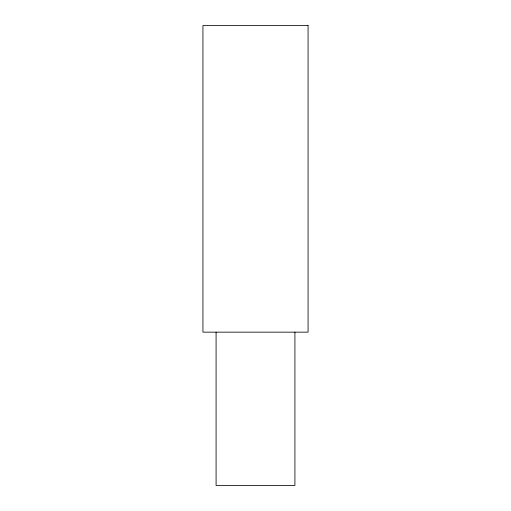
<?xml version="1.0" encoding="UTF-8"?>
<svg xmlns="http://www.w3.org/2000/svg" width="511" height="511" viewBox="0 0 511 511"><rect width="100%" height="100%" fill="white"/><g stroke="black" fill="none" stroke-linecap="round" stroke-linejoin="round"><path stroke-width="0.77" d="M294.917 332.15L294.917 485.45L216.083 485.45L216.083 332.15M308.063 25.55L202.937 25.55L202.937 332.15L308.063 332.15L308.063 25.55"/></g></svg>
